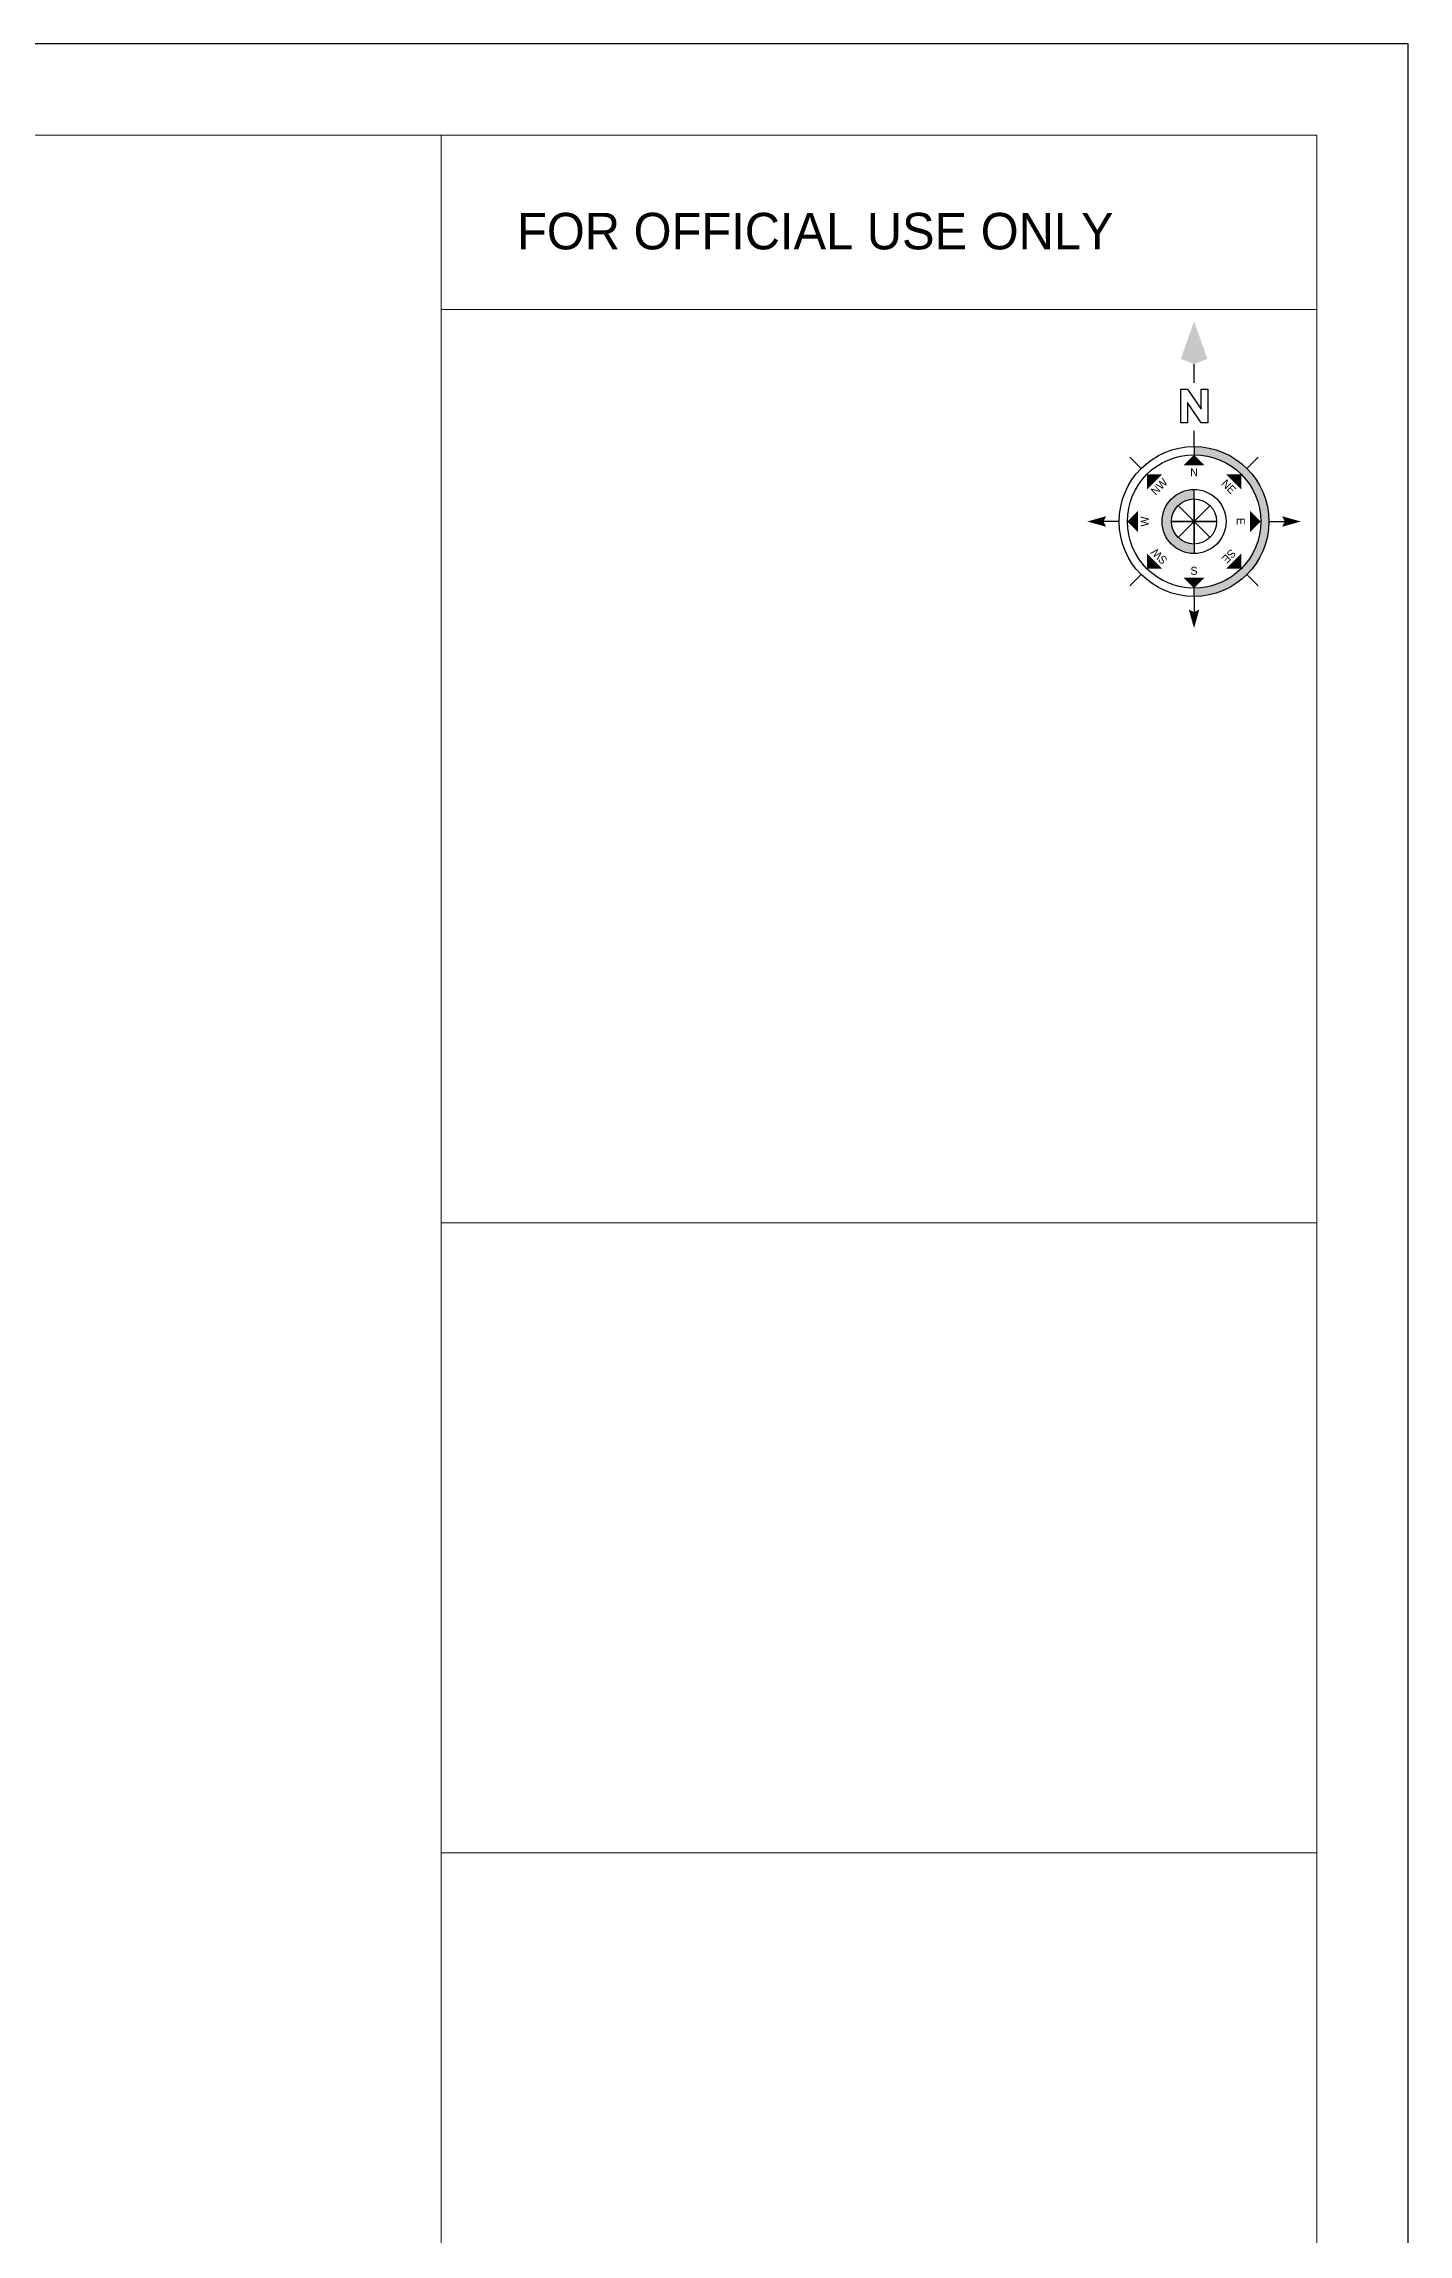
# Model space of a CAD drawing. Header units: inches. Extents: x -2812 to 9774, y -15726 to -746.
# Drawn here: x -327 to 366, y -11403 to -10291 of the extents above; entities that cross this region are included whole.
import ezdxf
from ezdxf.enums import TextEntityAlignment as Align

# ---------------------------------------------------------------- set-up
doc = ezdxf.new("R2010")
doc.units = ezdxf.units.IN
doc.header["$LTSCALE"] = 17
doc.header["$MEASUREMENT"] = 0
doc.layers.add('ELE1', color=3, linetype='Continuous', lineweight=9)
doc.layers.add('TEXT', color=231, linetype='Continuous', lineweight=20)
doc.styles.add('ROMANS', font='', dxfattribs={"width": 0.8, "height": 7})
doc.styles.get('ROMANS').set_extended_font_data('Raavi')

# ---------------------------------------------------------------- blocks, each defined once
blk = doc.blocks.new('Anno_North_J_Metric')
h = blk.add_hatch(color=0)
h.paths.add_polyline_path([(-4.17, 0), (-4.68, 0, 1), (4.68, 0), (4.17, 0, -1)])
h.paths.add_polyline_path([(1.41, 0), (2, 0, 1), (-2, 0), (-1.41, 0, -1)])
at = {"color": 0}
for p, q in [((0, 4.68), (0, 5.67)), ((-3.31, 3.31), (-4.01, 4.01)), ((3.31, 3.31), (4.01, 4.01)), ((0, -1.41), (0, 1.41)), ((0, 1.41), (0, -1.41)), ((-4.68, 0), (-5.67, 0)), ((-4.68, 0), (-4.17, 0)), ((-1.41, 0), (-2, 0)), ((1.41, 0), (-1.41, 0)), ((-1.41, 0), (1.41, 0)), ((1, 1), (-1, -1)), ((1, -1), (-1, 1)), ((-1, -1), (1, 1)), ((-1, 1), (1, -1)), ((1.41, 0), (2, 0)), ((4.68, 0), (4.17, 0)), ((4.68, 0), (5.67, 0)), ((8.67, 0), (9.83, 0)), ((-3.31, -3.31), (-4.01, -4.01)), ((3.31, -3.31), (4.01, -4.01)), ((0, -4.68), (0, -5.67))]:
    blk.add_line(p, q, dxfattribs=at)
at = {"color": 0, "linetype": 'ByBlock'}
for p, q in [((6.17, 0.82), (8.27, 0.82)), ((6.17, 0.4), (6.17, 0.82)), ((6.17, -0.44), (7.43, 0.4)), ((7.43, 0.4), (6.17, 0.4)), ((8.27, 0.4), (7.01, -0.44)), ((8.27, 0.82), (8.27, 0.4)), ((6.17, -0.86), (6.17, -0.44)), ((8.27, -0.86), (6.17, -0.86)), ((7.01, -0.44), (8.27, -0.44)), ((8.27, -0.44), (8.27, -0.86))]:
    blk.add_line(p, q, dxfattribs=at)
at = {"color": 0}
for radius in [4.68, 4.17, 2, 1.41]:
    blk.add_circle((0, 0), radius, dxfattribs=at)
for points in [[(-0.33, 5.5), (0, 5.67), (0, 6.67)], [(0, 6.67), (0.33, 5.5), (0, 5.67)], [(0, 4.17), (0.67, 3.5), (-0.67, 3.5)], [(-2.95, 2.95), (-2, 2.95), (-2.95, 2)], [(2.95, 2.95), (2.95, 2), (2, 2.95)], [(-6.67, 0), (-5.5, 0.33), (-5.67, 0)], [(-5.5, -0.33), (-5.67, 0), (-6.67, 0)], [(-4.17, 0), (-3.5, 0.67), (-3.5, -0.67)], [(4.17, 0), (3.5, -0.67), (3.5, 0.67)], [(12.5, 0), (10.17, 0.83), (9.83, 0)], [(9.83, 0), (10.17, -0.83), (12.5, 0)], [(-2.95, -2.95), (-2.95, -2), (-2, -2.95)], [(2.95, -2.95), (2, -2.95), (2.95, -2)], [(0, -4.17), (-0.67, -3.5), (0.67, -3.5)], [(0, -6.67), (-0.33, -5.5), (0, -5.67)], [(0.33, -5.5), (0, -5.67), (0, -6.67)]]:
    blk.add_solid(points, dxfattribs=at)
at = {"color": 0, "style": 'ROMANS'}
blk.add_text('W', height=0.5, dxfattribs=at).set_placement((0, 2.83), align=Align.CENTER)
for s, rotation, p in [('SW', 45, (-2, 2)), ('NW', 315, (2, 2)), ('S', 270, (-3.33, 0)), ('N', 270, (2.83, 0)), ('SE', 135, (-2, -2)), ('E', 180, (0, -2.67)), ('NE', 225, (2, -2))]:
    blk.add_text(s, height=0.5, rotation=rotation, dxfattribs=at).set_placement(p, align=Align.CENTER)

msp = doc.modelspace()

# ---------------------------------------------------------------- linework, layer by layer
at = {"layer": 'Defpoints'}
msp.add_lwpolyline([(366, -10291.3), (-2811.6, -10291.3), (-2811.6, -12539.3), (366, -12539.3)], close=True, dxfattribs=at)
at = {"layer": 'ELE1'}
for p, q in [((-124.9, -12492.9), (-124.9, -10337.6)), ((319.7, -10426.1), (-124.9, -10426.1)), ((319.7, -10889.6), (-124.9, -10889.6)), ((319.7, -11209.4), (-124.9, -11209.4))]:
    msp.add_line(p, q, dxfattribs=at)
msp.add_lwpolyline([(-2765.3, -10337.6), (319.7, -10337.6), (319.7, -12492.9), (-2765.3, -12492.9)], close=True, dxfattribs=at)

# ---------------------------------------------------------------- block references
at = {"color": 0, "lineweight": 20, "ltscale": 0.5, "xscale": 8.12160000007134, "yscale": 8.12160000007134, "zscale": 8.12159999999858, "rotation": 90}
msp.add_blockref('Anno_North_J_Metric', (257.3, -10533.7), dxfattribs=at)

# ---------------------------------------------------------------- texts
at = {"layer": 'TEXT'}
msp.add_text('FOR OFFICIAL USE ONLY', height=18.527, dxfattribs=at).set_placement((-86.4, -10395.6))

doc.saveas('drawing.dxf')
